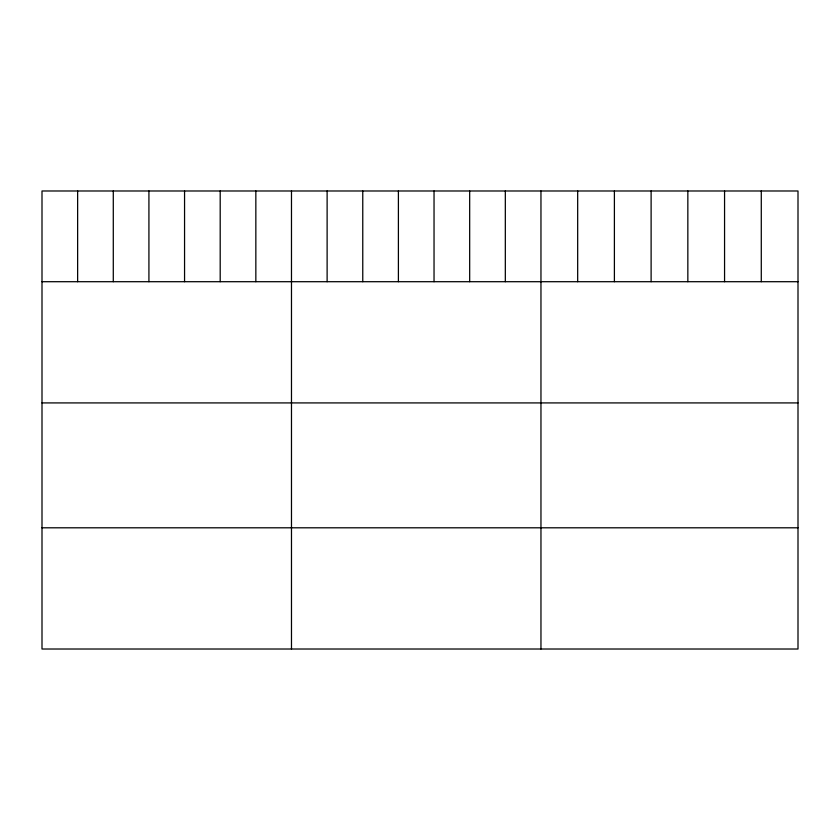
<?xml version="1.0" encoding="UTF-8"?>
<svg xmlns="http://www.w3.org/2000/svg" width="840" height="840" viewBox="0 0 840 840"><rect width="100%" height="100%" fill="white"/><g stroke="black" fill="none" stroke-linecap="round" stroke-linejoin="round"><path stroke-width="1.26" d="M798 281.705L798 649.016L42 649.016L42 190.984L798 190.984L798 281.705L42 281.705M42 402.917L798 402.917M42 527.803L798 527.803M761.282 190.984L761.282 281.705M724.563 190.984L724.563 281.705M687.845 190.984L687.845 281.705M651.115 190.984L651.115 281.705M614.397 190.984L614.397 281.705M577.678 190.984L577.678 281.705M540.96 190.984L540.96 649.016M505.323 190.984L505.323 281.705M469.675 190.984L469.675 281.705M434.038 190.984L434.038 281.705M398.401 190.984L398.401 281.705M362.764 190.984L362.764 281.705M327.117 190.984L327.117 281.705M291.48 190.984L291.48 649.016M255.843 190.984L255.843 281.705M220.196 190.984L220.196 281.705M184.559 190.984L184.559 281.705M148.922 190.984L148.922 281.705M113.285 190.984L113.285 281.705M77.637 190.984L77.637 281.705"/></g></svg>
